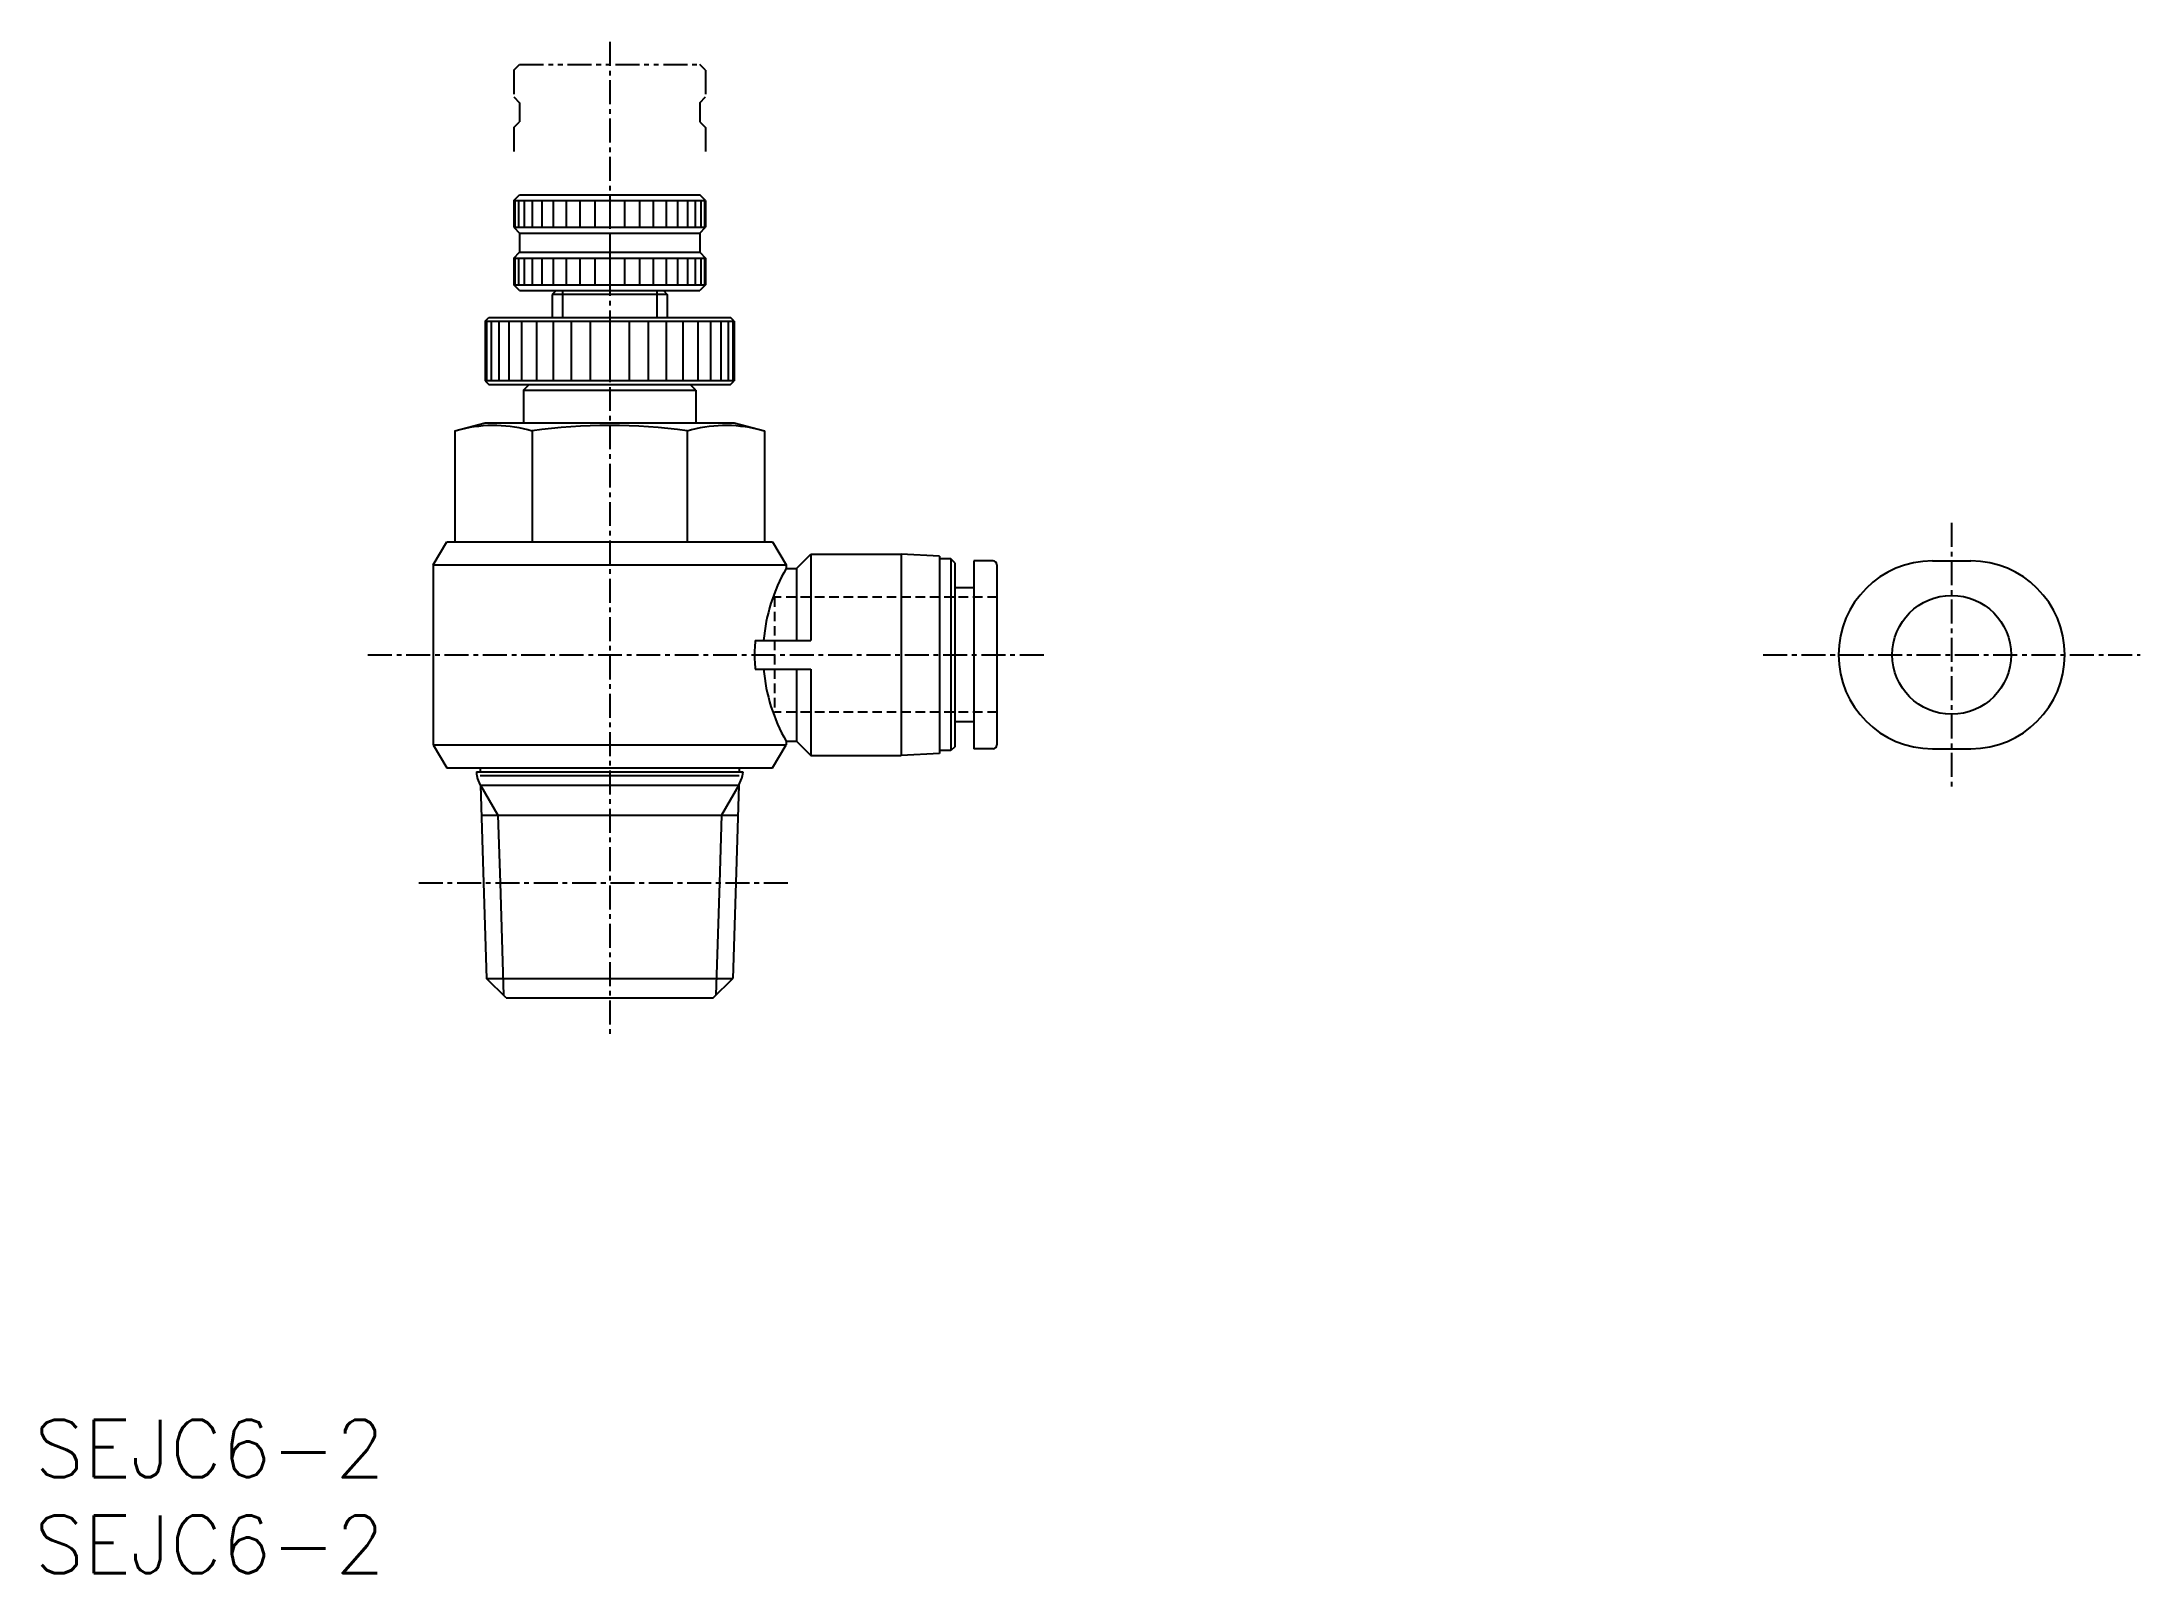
# Model space of a CAD drawing. Extents: x 0 to 110, y 0 to 80.
import ezdxf

# ---------------------------------------------------------------- set-up
doc = ezdxf.new("R2010")
doc.units = 0
for name, pattern in [('CENTER', [2, 1.25, -0.25, 0.25, -0.25]), ('DASHED', [0.75, 0.5, -0.25]), ('PHANTOM', [2.5, 1.25, -0.25, 0.25, -0.25, 0.25, -0.25])]:
    doc.linetypes.add(name, pattern=pattern)
doc.layers.get('0').update_dxf_attribs({"linetype": 'CONTINUOUS'})
doc.layers.add('CENTER', color=1, linetype='CENTER')
doc.styles.get("Standard").update_dxf_attribs({"font": 'txt.shx'})

# ---------------------------------------------------------------- blocks, each defined once
blk = doc.blocks.new('*U12')
at = {"color": 7, "linetype": 'CONTINUOUS'}
blk.add_text('SEJC6-2', height=3, dxfattribs=at).set_placement((0, 0))
blk = doc.blocks.new('*U13')
at = {"color": 7, "linetype": 'CONTINUOUS'}
blk.add_text('SEJC6-2', height=3, dxfattribs=at).set_placement((0, 5))

msp = doc.modelspace()

# ---------------------------------------------------------------- linework, layer by layer
at = {"color": 3, "linetype": 'PHANTOM'}
for p, q in [((25, 78.4), (25.3, 78.7)), ((25, 78.4), (25, 77)), ((25.3, 78.7), (34.7, 78.7)), ((35, 78.4), (34.7, 78.7)), ((35, 78.4), (35, 77)), ((25, 77), (25.3, 76.7)), ((25.3, 76.7), (25.3, 75.7)), ((34.7, 76.7), (35, 77)), ((34.7, 76.7), (34.7, 75.7)), ((25, 75.4), (25.3, 75.7)), ((34.7, 75.7), (35, 75.4)), ((25, 75.4), (25, 74)), ((35, 75.4), (35, 74))]:
    msp.add_line(p, q, dxfattribs=at)
at = {"color": 7, "linetype": 'CONTINUOUS'}
for p, q in [((25, 71.6), (25.3, 71.9)), ((25, 71.6), (35, 71.6)), ((25, 71.6), (25, 70.2)), ((25.06, 71.6), (25.06, 70.2)), ((25.24, 71.6), (25.24, 70.2)), ((25.3, 71.9), (34.7, 71.9)), ((25.54, 71.6), (25.54, 70.2)), ((25.95, 71.6), (25.95, 70.2)), ((26.46, 71.6), (26.46, 70.2)), ((27.06, 71.6), (27.06, 70.2)), ((27.73, 71.6), (27.73, 70.2)), ((28.45, 71.6), (28.45, 70.2)), ((29.22, 71.6), (29.22, 70.2)), ((30, 71.6), (30, 70.2)), ((30.78, 71.6), (30.78, 70.2)), ((31.55, 71.6), (31.55, 70.2)), ((32.27, 71.6), (32.27, 70.2)), ((32.94, 71.6), (32.94, 70.2)), ((33.54, 71.6), (33.54, 70.2)), ((34.05, 71.6), (34.05, 70.2)), ((34.46, 71.6), (34.46, 70.2)), ((35, 71.6), (34.7, 71.9)), ((34.76, 71.6), (34.76, 70.2)), ((34.94, 71.6), (34.94, 70.2)), ((35, 71.6), (35, 70.2)), ((25, 70.2), (35, 70.2)), ((25, 70.2), (25.3, 69.9)), ((34.7, 69.9), (35, 70.2)), ((25.3, 69.9), (34.7, 69.9)), ((25.3, 69.9), (25.3, 68.9)), ((34.7, 69.9), (34.7, 68.9)), ((25, 68.6), (25.3, 68.9)), ((25, 68.6), (25, 67.2)), ((25, 68.6), (35, 68.6)), ((25.06, 68.6), (25.06, 67.2)), ((25.24, 68.6), (25.24, 67.2)), ((25.3, 68.9), (34.7, 68.9)), ((25.54, 68.6), (25.54, 67.2)), ((25.95, 68.6), (25.95, 67.2)), ((26.46, 68.6), (26.46, 67.2)), ((27.06, 68.6), (27.06, 67.2)), ((27.73, 68.6), (27.73, 67.2)), ((28.45, 68.6), (28.45, 67.2)), ((29.22, 68.6), (29.22, 67.2)), ((30, 68.6), (30, 67.2)), ((30.78, 68.6), (30.78, 67.2)), ((31.55, 68.6), (31.55, 67.2)), ((32.27, 68.6), (32.27, 67.2)), ((32.94, 68.6), (32.94, 67.2)), ((33.54, 68.6), (33.54, 67.2)), ((34.05, 68.6), (34.05, 67.2)), ((34.46, 68.6), (34.46, 67.2)), ((34.7, 68.9), (35, 68.6)), ((34.76, 68.6), (34.76, 67.2)), ((34.94, 68.6), (34.94, 67.2)), ((35, 68.6), (35, 67.2)), ((25.3, 66.9), (25, 67.2)), ((25, 67.2), (35, 67.2)), ((25.3, 66.9), (34.7, 66.9)), ((27.2, 66.9), (27, 66.7)), ((27.54, 66.9), (27.54, 65.5)), ((32.46, 66.9), (32.46, 65.5)), ((32.8, 66.9), (33, 66.7)), ((35, 67.2), (34.7, 66.9)), ((33, 66.7), (27, 66.7)), ((27, 66.7), (27, 65.5)), ((33, 66.7), (33, 65.5)), ((23.5, 65.3), (23.7, 65.5)), ((23.5, 65.3), (36.5, 65.3)), ((23.5, 65.3), (23.5, 62.2)), ((23.58, 65.3), (23.58, 62.2)), ((23.7, 65.5), (36.3, 65.5)), ((23.82, 65.3), (23.82, 62.2)), ((24.21, 65.3), (24.21, 62.2)), ((24.74, 65.3), (24.74, 62.2)), ((25.4, 65.3), (25.4, 62.2)), ((26.18, 65.3), (26.18, 62.2)), ((27.05, 65.3), (27.05, 62.2)), ((27.99, 65.3), (27.99, 62.2)), ((28.98, 65.3), (28.98, 62.2)), ((30, 65.3), (30, 62.2)), ((31.02, 65.3), (31.02, 62.2)), ((32.01, 65.3), (32.01, 62.2)), ((32.95, 65.3), (32.95, 62.2)), ((33.82, 65.3), (33.82, 62.2)), ((34.6, 65.3), (34.6, 62.2)), ((35.26, 65.3), (35.26, 62.2)), ((35.79, 65.3), (35.79, 62.2)), ((36.18, 65.3), (36.18, 62.2)), ((36.5, 65.3), (36.3, 65.5)), ((36.42, 65.3), (36.42, 62.2)), ((36.5, 65.3), (36.5, 62.2)), ((36.5, 62.2), (23.5, 62.2)), ((23.5, 62.2), (23.7, 62)), ((23.7, 62), (36.3, 62)), ((25.5, 61.7), (25.8, 62)), ((25.5, 61.7), (34.5, 61.7)), ((25.5, 61.7), (25.5, 60)), ((34.5, 61.7), (34.2, 62)), ((34.5, 61.7), (34.5, 60)), ((36.3, 62), (36.5, 62.2)), ((21.92, 59.58), (23.5, 60)), ((21.92, 59.58), (21.92, 53.8)), ((23.5, 60), (36.5, 60)), ((25.96, 59.58), (25.96, 53.8)), ((34.04, 59.58), (34.04, 53.8)), ((36.5, 60), (38.08, 59.58)), ((38.08, 59.58), (38.08, 53.8)), ((20.8, 52.59), (21.5, 53.8)), ((21.5, 53.8), (38.5, 53.8)), ((38.5, 53.8), (39.2, 52.59)), ((20.8, 52.59), (39.2, 52.59)), ((20.8, 52.59), (20.8, 43.21)), ((39.2, 52.59), (39.2, 52.4)), ((39.75, 52.4), (40.5, 53.15)), ((40.5, 53.15), (40.5, 48.65)), ((40.5, 53.15), (45.2, 53.15)), ((47.2, 53.05), (45.2, 53.15)), ((45.2, 53.15), (45.2, 42.65)), ((47.2, 53.05), (47.2, 42.75)), ((47.8, 52.9), (47.2, 52.9)), ((48, 52.7), (47.8, 52.9)), ((47.8, 52.9), (47.8, 42.9)), ((48, 52.7), (48, 43.1)), ((49, 52.8), (49, 43)), ((50, 52.8), (49, 52.8)), ((50.2, 52.6), (50.2, 43.2)), ((99, 52.8), (101, 52.8)), ((39.2, 52.4), (39.75, 52.4)), ((39.75, 52.4), (39.75, 48.65)), ((49, 51.4), (48, 51.4)), ((37.59, 48.65), (40.5, 48.65)), ((37.59, 47.15), (40.5, 47.15)), ((39.75, 47.15), (39.75, 43.4)), ((40.5, 47.15), (40.5, 42.65)), ((49, 44.4), (48, 44.4)), ((20.8, 43.21), (39.2, 43.21)), ((20.8, 43.21), (21.5, 42)), ((38.5, 42), (39.2, 43.21)), ((39.2, 43.4), (39.2, 43.21)), ((39.2, 43.4), (39.75, 43.4)), ((39.75, 43.4), (40.5, 42.65)), ((47.2, 42.75), (45.2, 42.65)), ((47.8, 42.9), (47.2, 42.9)), ((48, 43.1), (47.8, 42.9)), ((50, 43), (49, 43)), ((99, 43), (101, 43)), ((21.5, 42), (38.5, 42)), ((23.05, 41.8), (36.95, 41.8)), ((23.05, 41.8), (23.05, 41.75)), ((23.25, 42), (23.25, 41.8)), ((23.25, 41.6), (36.75, 41.6)), ((36.75, 42), (36.75, 41.8)), ((36.95, 41.8), (36.95, 41.75)), ((40.5, 42.65), (45.2, 42.65)), ((23.26, 41.1), (23.11, 41.46)), ((23.26, 41.1), (24.17, 39.53)), ((23.26, 41.1), (23.42, 36.01)), ((23.26, 41.1), (36.74, 41.1)), ((36.74, 41.1), (35.83, 39.53)), ((36.74, 41.1), (36.58, 36.01)), ((36.74, 41.1), (36.89, 41.46)), ((23.31, 39.53), (36.69, 39.53)), ((24.17, 39.53), (24.28, 36.01)), ((35.83, 39.53), (35.72, 36.01)), ((23.42, 36.01), (23.58, 31.02)), ((24.28, 36.01), (24.46, 30.14)), ((35.72, 36.01), (35.54, 30.14)), ((36.58, 36.01), (36.42, 31.02)), ((24.6, 30), (23.58, 31.02)), ((23.58, 31.02), (36.42, 31.02)), ((35.4, 30), (36.42, 31.02)), ((24.6, 30), (35.4, 30))]:
    msp.add_line(p, q, dxfattribs=at)
at = {"color": 3, "linetype": 'DASHED'}
for p, q in [((38.6, 50.9), (38.6, 44.9)), ((50.2, 50.9), (38.6, 50.9)), ((50.2, 44.9), (38.6, 44.9))]:
    msp.add_line(p, q, dxfattribs=at)
at = {"color": 7, "linetype": 'CONTINUOUS'}
msp.add_lwpolyline([(37.59, 48.65, 0.016405), (37.56, 48.15, 0.016558), (37.56, 47.65, 0.016406), (37.59, 47.15)], format="xyb", dxfattribs=at)
msp.add_circle((100, 47.9), 3.1, dxfattribs=at)
for centre, radius, start, end in [((23.94, 52.68), 7.18, 73.6571, 103.6571), ((30, 31.58), 28.29, 81.7868, 98.2132), ((36.06, 52.68), 7.18, 76.3429, 106.3429), ((50, 52.6), 0.2, 0, 90), ((99, 47.9), 4.9, 90, 270), ((101, 47.9), 4.9, 270, 90), ((46.99, 47.9), 8.99, 149.971, 175.2156), ((46.99, 47.9), 8.99, 184.7844, 210.029), ((50, 43.2), 0.2, 270, 0), ((23.85, 41.75), 0.8, 180, 201.8014), ((36.15, 41.75), 0.8, 338.1986, 0)]:
    msp.add_arc(centre, radius, start, end, dxfattribs=at)
at = {"layer": 'CENTER', "color": 1, "linetype": 'CENTER'}
for p, q in [((30, 79.87), (30, 28)), ((100, 54.78), (100, 41.02)), ((17.39, 47.9), (52.75, 47.9)), ((90.17, 47.9), (109.83, 47.9)), ((20.04, 36.01), (39.3, 36.01))]:
    msp.add_line(p, q, dxfattribs=at)

# ---------------------------------------------------------------- block references
at = {"color": 7, "linetype": 'CONTINUOUS'}
for name in ['*U13', '*U12']:
    msp.add_blockref(name, (0, 0), dxfattribs=at)

doc.saveas('drawing.dxf')
